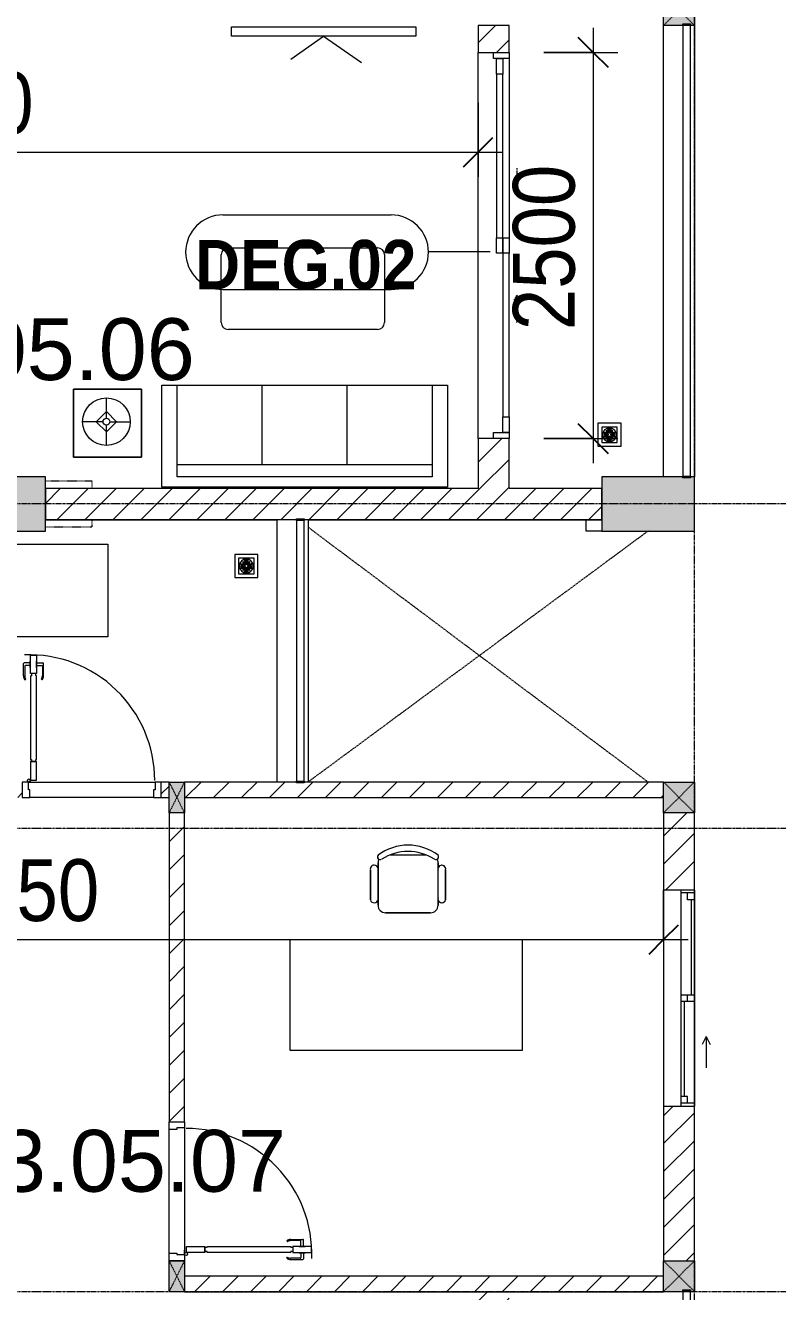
# Model space of a CAD drawing. Header units: millimetres. Extents: x 1591 to 239243, y -15958 to 82755.
# Drawn here: x 224921 to 229790, y 48437 to 56636 of the extents above; entities that cross this region are included whole.
import ezdxf

# ---------------------------------------------------------------- set-up
doc = ezdxf.new("R2010")
doc.units = ezdxf.units.MM
for name, pattern in [('Dash 1_8_', [6.35, 3.175, -3.175]), ('Dash_2_', [6, 3, -3]), ('Demolished', [7.14375, 4.7625, -2.38125]), ('Grid Line', [22.225, 12.7, -3.175, 3.175, -3.175])]:
    doc.linetypes.add(name, pattern=pattern)
for name, color, linetype, lineweight in [('0-1', 250, 'Continuous', 5), ('A-ANNO-DIMS', 211, 'Continuous', 9), ('A-ANNO-DIMS-160', 211, 'Continuous', 9), ('A-AREA', 32, 'Dash 1_8_', 9), ('A-AREA-IDEN', 2, 'Continuous', 9), ('A-DETL-DEMO', 6, 'Demolished', 9), ('A-DETL-GENF-1', 9, 'Continuous', 9), ('A-DOOR', 31, 'Continuous', 9), ('A-DOOR-1', 254, 'Continuous', 9), ('A-DOOR-2', 9, 'Continuous', 9), ('A-DOOR-FRAM', 31, 'Continuous', 9), ('A-DOOR-HDLN', 31, 'Dash_2_', 9), ('A-DOOR-IDEN', 31, 'Continuous', 9), ('A-FLOR-1', 7, 'Continuous', 9), ('A-FLOR-2', 9, 'Continuous', 9), ('A-FLOR-HRAL', 11, 'Continuous', 9), ('A-FLOR-HRAL-1', 254, 'Continuous', 9), ('A-FLOR-HRAL-2', 9, 'Continuous', 9), ('A-GLAZ', 151, 'Continuous', 9), ('A-WALL', 113, 'Continuous', 9), ('A-WALL-1', 253, 'Continuous', 18), ('A-WALL-2', 9, 'Continuous', 9), ('A-WALL-3', 113, 'Continuous', 18), ('A-WALL-PATT-1', 10, 'Continuous', 9), ('A-WALL-PATT-2', 111, 'Continuous', 9), ('G-IMPT-1', 254, 'Continuous', 9), ('I-FURN', 30, 'Continuous', 9), ('I-FURN-1', 254, 'Continuous', 9), ('M-EQPM-1', 254, 'Continuous', 9), ('S-COLS', 52, 'Continuous', 9), ('S-COLS-1', 52, 'Continuous', 5), ('S-COLS-2', 250, 'Continuous', 18), ('S-COLS-3', 7, 'Continuous', 9), ('S-COLS-4', 254, 'Continuous', 9), ('S-COLS-5', 253, 'Continuous', 18), ('S-COLS-6', 52, 'Continuous', 18), ('S-COLS-HDLN', 52, 'Dash_2_', 9), ('S-COLS-HDLN-1', 9, 'Dash_2_', 9), ('S-GRID-1', 1, 'Grid Line', 9)]:
    doc.layers.add(name, color=color, linetype=linetype, lineweight=lineweight)
doc.styles.add('Arial_9', font='arial_0.ttf', dxfattribs={"height": 400})
doc.styles.add('Arial_B_4', font='arialbd_0.ttf', dxfattribs={"width": 0.9, "height": 320})
doc.styles.add('UTM Avo', font='UTM Avo.ttf', dxfattribs={"width": 0.9, "height": 400})
doc.dimstyles.new('1_Dim_chi_tiet_2_5', dxfattribs={"dimscale": 304.8, "dimtxt": 399.720379, "dimasz": 0.629921, "dimexe": 0.524934, "dimexo": 0.0625, "dimgap": 0.052493, "dimtad": 1, "dimdec": 0, "dimrnd": 5, "dimzin": 0, "dimdsep": 46, "dimtxsty": 'UTM Avo', "dimblk1": 'OBLIQUE', "dimblk2": 'OBLIQUE', "dimsah": 1, "dimcen": 0.09, "dimdle": 0.524934, "dimazin": 0, "dimtfac": 1, "dimtdec": 4, "dimtix": 1, "dimtmove": 0, "dimatfit": 3, "dimfxl": 1.049869, "dimfxlon": 1, "dimtvp": 1, "dimtolj": 1, "dimtzin": 0, "dimarcsym": 2})
doc.dimstyles.new('1_Dim_chi_tiet_2_5_1', dxfattribs={"dimscale": 304.8, "dimtxt": 399.720379, "dimasz": 0.629921, "dimexe": 0.524934, "dimexo": 0.0625, "dimgap": 0.052493, "dimtad": 1, "dimdec": 0, "dimrnd": 5, "dimzin": 0, "dimdsep": 46, "dimtxsty": 'UTM Avo', "dimblk1": 'OBLIQUE', "dimblk2": 'OBLIQUE', "dimsah": 1, "dimcen": 0.09, "dimdle": 0.524934, "dimazin": 0, "dimtfac": 1, "dimtdec": 4, "dimtix": 1, "dimtmove": 0, "dimatfit": 3, "dimfxl": 1.049869, "dimfxlon": 1, "dimtvp": 1, "dimtolj": 1, "dimtzin": 0, "dimarcsym": 2})
pattern_1 = [(45, (0, 0), (-90.50967, 90.50967), [])]
pattern_2 = [(45, (101998.83, 0), (-90.50967, 90.50967), [])]

# ---------------------------------------------------------------- blocks, each defined once
blk = doc.blocks.new('NCV_TKTC_KET CAU_rvt-1-TKCS_MB TẦNG 5')
at = {"layer": 'S-COLS-1'}
for points in [[(123052.6, 53361.9), (123052.6, 53711.9), (122052.6, 53711.9), (122052.6, 53361.9), (122852.6, 53361.9)], [(127044.5, 53361.9), (127252.6, 53361.9), (127252.4, 53711.9), (127227.6, 53711.9), (127227.6, 53706.9), (127177.6, 53706.9), (127177.6, 53711.9), (126652.6, 53711.9), (126652.6, 53361.9)]]:
    blk.add_hatch(color=256, dxfattribs=at).paths.add_polyline_path(points)
at = {"layer": 'A-FLOR-1'}
for p, q in [((123052.6, 53435.3), (124552.6, 53435.3)), ((124752.6, 53435.3), (126652.6, 53435.3))]:
    blk.add_line(p, q, dxfattribs=at)
at = {"layer": 'S-COLS-2'}
for p, q in [((123052.6, 53711.9), (122052.6, 53711.9)), ((123052.6, 53361.9), (123052.6, 53711.9)), ((126652.6, 53711.9), (126652.6, 53361.9)), ((127177.6, 53711.9), (126652.6, 53711.9)), ((127252.6, 53711.9), (127227.6, 53711.9)), ((127252.6, 53361.9), (127252.6, 53711.9)), ((122052.6, 53361.9), (123052.6, 53361.9)), ((126652.6, 53361.9), (127252.6, 53361.9))]:
    blk.add_line(p, q, dxfattribs=at)
at = {"layer": 'S-COLS-3'}
for p, q in [((126552.6, 53361.9), (126552.6, 53435.3)), ((126652.6, 53361.9), (126552.6, 53361.9))]:
    blk.add_line(p, q, dxfattribs=at)
blk = doc.blocks.new('DOOR_CW_01 CANH MO-PANEL KINH - DIW_01-900x2200-CỬA GỖ VÂN LAMINATE-553375-TKCS_MB TẦNG 5')
at = {"layer": 'A-DETL-GENF-1'}
for p, q in [((-397, -182), (-397, -62)), ((-397, -62), (-357, -62)), ((-357, -62), (-357, -182)), ((-357, -182), (-397, -182)), ((-397, -196), (-391, -196)), ((-397, -738), (-397, -196)), ((-391, -196), (-391, -182)), ((-391, -182), (-363, -182)), ((-363, -182), (-363, -196)), ((-357, -196), (-363, -196)), ((-357, -196), (-357, -738)), ((-442, -737), (-442, -816.5)), ((-434, -799.5), (-434, -737)), ((-433.9, -711.2), (-427.3, -715.8)), ((-320.1, -711.2), (-326.7, -715.8)), ((-320, -799.5), (-320, -737)), ((-312, -737), (-312, -816.5)), ((-399, -803.5), (-430, -803.5)), ((-399, -792.2), (-399, -831.8)), ((-397, -792.2), (-399, -792.2)), ((-397, -738), (-391, -738)), ((-357, -752), (-397, -752)), ((-397, -752), (-397, -872)), ((-397, -792.2), (-397, -831.8)), ((-391, -752), (-391, -738)), ((-363, -752), (-391, -752)), ((-357, -738), (-363, -738)), ((-363, -738), (-363, -752)), ((-357, -872), (-357, -752)), ((-357, -792.2), (-357, -831.8)), ((-357, -792.2), (-355, -792.2)), ((-355, -792.2), (-355, -831.8)), ((-355, -803.5), (-324, -803.5)), ((-399, -820.5), (-438, -820.5)), ((-399, -831.8), (-397, -831.8)), ((-397, -872), (-357, -872)), ((-355, -831.8), (-357, -831.8)), ((-355, -820.5), (-316, -820.5))]:
    blk.add_line(p, q, dxfattribs=at)
blk.add_circle((-407, -60), 10, dxfattribs=at)
for centre, radius, start, end in [((-407, -60), 814, 268, 0), ((-397, -737), 45, 145, 180), ((-397, -737), 37, 145, 180), ((-357, -737), 37, 0, 35), ((-357, -737), 45, 360, 35), ((-438, -816.5), 4, 180, 270), ((-430, -799.5), 4, 180, 270), ((-324, -799.5), 4, 270, 0), ((-316, -816.5), 4, 270, 0)]:
    blk.add_arc(centre, radius, start, end, dxfattribs=at)
at = {"layer": 'A-DOOR-2'}
for p, q in [((-450, -50), (-450, 50)), ((-450, 50), (-400, 50)), ((-400, 50), (-400, 0)), ((400, 0), (400, 50)), ((400, 50), (450, 50)), ((450, 50), (450, -50)), ((-410, -50), (-450, -50)), ((-410, 0), (-410, -50)), ((-400, 0), (-410, 0)), ((-407, -50), (-382, -50)), ((410, 0), (400, 0)), ((410, -50), (410, 0)), ((450, -50), (410, -50))]:
    blk.add_line(p, q, dxfattribs=at)
blk = doc.blocks.new('BAN LV A - BAN LV A_dwg_ban hoc2-348006-TKCS_MB TẦNG 5')
at = {"layer": 'I-FURN'}
for p, q in [((145.8, 437.4), (-145.8, 437.4)), ((-243, 354.4), (-243, 162)), ((-194.4, 388.8), (-194.4, 113.4)), ((194.4, 113.4), (194.4, 388.8)), ((194.4, 351.4), (194.4, 150.8)), ((243.7, 162), (243.7, 354.4)), ((-120.5, 64.8), (120.5, 64.8))]:
    blk.add_line(p, q, dxfattribs=at)
at = {"layer": 'I-FURN', "flags": 128}
blk.add_lwpolyline([(-737.8, 610.5), (-737.8, 1330.5), (-154.9, 1330.5), (762.2, 1330.5), (762.2, 610.5)], close=True, dxfattribs=at)
at = {"layer": 'I-FURN'}
for centre, radius, start, end in [((-145.8, 388.8), 48.6, 90, 180), ((145.8, 388.8), 48.6, 360, 90), ((-218.7, 347.3), 25.3, 343.7398, 163.7398), ((219.4, 347.3), 25.3, 16.2602, 170.70537), ((-218.7, 154.9), 25.3, 163.7398, 16.2602), ((-180.2, 75.4), 17.8, 57.97259, 216.69006), ((-145.8, 113.4), 48.6, 180, 207.58444), ((0, 359.3), 318.2, 237.57575, 302.42425), ((180.2, 75.4), 17.8, 323.30994, 122.02741), ((145.8, 113.4), 48.6, 332.41556, 0), ((219.4, 154.9), 25.3, 189.29463, 16.2602), ((0, 324), 324, 233.1301, 306.8699)]:
    blk.add_arc(centre, radius, start, end, dxfattribs=at)
blk = doc.blocks.new('BAN LV A - BAN LV A_dwg-348005-TKCS_MB TẦNG 5')
at = {"extrusion": (0, 0, -1), "zscale": -1, "rotation": 180}
blk.add_blockref('BAN LV A - BAN LV A_dwg_ban hoc2-348006-TKCS_MB TẦNG 5', (-729, 1383.7), dxfattribs=at)
blk = doc.blocks.new('BAN LV A - BAN LV A-401069-TKCS_MB TẦNG 5')
at = {"layer": 'I-FURN-1'}
for p, q in [((-8.8, -53.2), (1491.2, -53.2)), ((-8.8, -773.2), (-8.8, -53.2)), ((1491.2, -53.2), (1491.2, -773.2)), ((1491.2, -773.2), (-8.8, -773.2)), ((583.2, -946.3), (874.8, -946.3)), ((486, -1221.7), (486, -1029.3)), ((534.6, -1029.3), (534.6, -994.9)), ((923.4, -994.9), (923.4, -1032.3)), ((972.7, -1029.3), (972.7, -1221.7)), ((534.6, -1270.3), (534.6, -1235.9)), ((923.4, -1232.9), (923.4, -1270.3))]:
    blk.add_line(p, q, dxfattribs=at)
for centre, radius, start, end in [((583.2, -994.9), 48.6, 90, 180), ((874.8, -994.9), 48.6, 0, 90), ((510.3, -1036.4), 25.3, 16.2602, 163.7398), ((948.4, -1036.4), 25.3, 16.2602, 170.70537), ((510.3, -1228.8), 25.3, 163.7398, 343.7398), ((948.4, -1228.8), 25.3, 189.29463, 16.2602), ((548.9, -1308.3), 17.8, 119.40397, 216.69006), ((583.2, -1270.3), 48.6, 180, 207.58444), ((874.8, -1270.3), 48.6, 332.41556, 0), ((909.2, -1308.3), 17.8, 323.30994, 60.59603), ((729, -1059.7), 324, 233.1301, 306.8699)]:
    blk.add_arc(centre, radius, start, end, dxfattribs=at)
at = {"extrusion": (0, 0, -1), "zscale": -1, "rotation": 180}
blk.add_blockref('BAN LV A - BAN LV A_dwg-348005-TKCS_MB TẦNG 5', (0, 0), dxfattribs=at)
blk = doc.blocks.new('MAY GIAT - MAY GIAT_dwg-348053-TKCS_MB TẦNG 5')
at = {"layer": 'G-IMPT-1', "flags": 128}
blk.add_lwpolyline([(5, 596.6), (5, 2.3), (605, 2.3), (605, 596.6)], close=True, dxfattribs=at)
blk = doc.blocks.new('MAY GIAT - MAY GIAT-401071-TKCS_MB TẦNG 5')
at = {"layer": 'I-FURN-1'}
for p, q in [((5, -2.3), (605, -2.3)), ((5, -596.6), (5, -2.3)), ((605, -2.3), (605, -596.6)), ((605, -596.6), (5, -596.6))]:
    blk.add_line(p, q, dxfattribs=at)
at = {"extrusion": (0, 0, -1), "zscale": -1, "rotation": 180}
blk.add_blockref('MAY GIAT - MAY GIAT_dwg-348053-TKCS_MB TẦNG 5', (0, 0), dxfattribs=at)
blk = doc.blocks.new('THU NUOC - THU NUOC-461820-TKCS_MB TẦNG 5')
at = {"layer": 'M-EQPM-1'}
for p, q in [((-66.3, 70.6), (-66.3, -79.4)), ((83.7, 70.6), (-66.3, 70.6)), ((58.7, 45.6), (-41.3, 45.6)), ((-41.3, 45.6), (-41.3, -54.4)), ((-23.3, 10.8), (40.9, 10.8)), ((40.9, 4.8), (-23.3, 4.8)), ((-11, 23.3), (28.5, 23.3)), ((28.5, 17.3), (-11, 17.3)), ((-1.1, 35.6), (18.5, 35.6)), ((18.5, 29.6), (-1.1, 29.6)), ((58.7, -54.4), (58.7, 45.6)), ((83.7, -79.4), (83.7, 70.6)), ((-66.3, -79.4), (83.7, -79.4)), ((-41.3, -54.4), (58.7, -54.4)), ((-23.3, -1.2), (0.7, -1.2)), ((0.7, -7.2), (-23.3, -7.2)), ((-23.3, -13.6), (40.9, -13.6)), ((40.9, -19.6), (-23.3, -19.6)), ((-11, -26.1), (28.5, -26.1)), ((28.5, -32.1), (-11, -32.1)), ((-1.1, -38.5), (18.5, -38.5)), ((18.5, -44.5), (-1.1, -44.5)), ((0.7, -1.2), (0.7, -7.2)), ((16.7, -1.2), (40.9, -1.2)), ((16.7, -7.2), (16.7, -1.2)), ((40.9, -7.2), (16.7, -7.2))]:
    blk.add_line(p, q, dxfattribs=at)
for centre, radius, start, end in [((8.7, -4.4), 45, 0, 180), ((8.7, -4.4), 45, 0, 180), ((-23.3, 7.8), 3, 90, 270), ((-11, 20.3), 3, 90, 270), ((-1.1, 32.6), 3, 90, 270), ((18.5, 32.6), 3, 270, 90), ((28.5, 20.3), 3, 270, 90), ((40.9, 7.8), 3, 270, 90), ((8.7, -4.4), 45, 180, 360), ((8.7, -4.4), 45, 180, 360), ((-23.3, -4.2), 3, 90, 270), ((-23.3, -16.6), 3, 90, 270), ((-11, -29.1), 3, 90, 270), ((-1.1, -41.5), 3, 90, 270), ((18.5, -41.5), 3, 270, 90), ((28.5, -29.1), 3, 270, 90), ((40.9, -4.2), 3, 270, 90), ((40.9, -16.6), 3, 270, 90)]:
    blk.add_arc(centre, radius, start, end, dxfattribs=at)
blk = doc.blocks.new('Railing - 50 x 10mm-901205-TKCS_MB TẦNG 5')
at = {"layer": 'A-FLOR-HRAL-2'}
for p, q in [((25, 5), (-25, 5)), ((-25, 5), (-25, -5)), ((25, -5), (25, 5)), ((-25, -5), (25, -5))]:
    blk.add_line(p, q, dxfattribs=at)
blk = doc.blocks.new('Railing - Railing-884429-TKCS_MB TẦNG 5')
at = {"layer": 'A-FLOR-HRAL-2'}
for p, q in [((101769.1, 44169.6), (101769.1, 42480.8)), ((101819.1, 42480.8), (101819.1, 44169.6))]:
    blk.add_line(p, q, dxfattribs=at)
at = {"extrusion": (0, 0, -1), "zscale": -1}
for p in [(-101794.1, 44174.6), (-101794.1, 42475.8)]:
    blk.add_blockref('Railing - 50 x 10mm-901205-TKCS_MB TẦNG 5', p, dxfattribs=at)
blk = doc.blocks.new('G1_SOF - BO TRU - 100x200-746114-TKCS_MB TẦNG 5')
at = {"layer": 'S-COLS'}
blk.add_hatch(color=256, dxfattribs=at).paths.add_polyline_path([(50, -100), (50, 100), (-50, 100), (-50, -100)])
at = {"layer": 'S-COLS-5'}
for p, q in [((-50, 100), (50, 100)), ((-50, -100), (-50, 100)), ((50, 100), (50, -100)), ((50, -100), (-50, -100))]:
    blk.add_line(p, q, dxfattribs=at)
at = {"layer": 'S-COLS-HDLN-1'}
for p, q in [((50, -100), (-50, 100)), ((-50, -100), (50, 100))]:
    blk.add_line(p, q, dxfattribs=at)
blk = doc.blocks.new('DOOR_CW_01 CANH MO-PANEL KINH - DIG_01-900x2200-CỬA NHÔM KÍNH-901226-TKCS_MB TẦNG 5')
at = {"layer": 'A-DETL-GENF-1'}
for p, q in [((-399, 820.5), (-438, 820.5)), ((-399, 831.8), (-397, 831.8)), ((-399, 792.2), (-399, 831.8)), ((-397, 872), (-357, 872)), ((-397, 752), (-397, 872)), ((-397, 792.2), (-397, 831.8)), ((-357, 872), (-357, 752)), ((-357, 792.2), (-357, 831.8)), ((-355, 831.8), (-357, 831.8)), ((-355, 792.2), (-355, 831.8)), ((-355, 820.5), (-316, 820.5)), ((-442, 737), (-442, 816.5)), ((-434, 799.5), (-434, 737)), ((-399, 803.5), (-430, 803.5)), ((-397, 792.2), (-399, 792.2)), ((-357, 752), (-397, 752)), ((-397, 738), (-391, 738)), ((-397, 738), (-397, 196)), ((-363, 752), (-391, 752)), ((-391, 752), (-391, 738)), ((-363, 738), (-363, 752)), ((-357, 738), (-363, 738)), ((-357, 792.2), (-355, 792.2)), ((-357, 196), (-357, 738)), ((-355, 803.5), (-324, 803.5)), ((-320, 799.5), (-320, 737)), ((-312, 737), (-312, 816.5)), ((-433.9, 711.2), (-427.3, 715.8)), ((-320.1, 711.2), (-326.7, 715.8)), ((-397, 196), (-391, 196)), ((-357, 182), (-397, 182)), ((-397, 182), (-397, 62)), ((-391, 196), (-391, 182)), ((-391, 182), (-363, 182)), ((-357, 196), (-363, 196)), ((-363, 182), (-363, 196)), ((-357, 62), (-357, 182)), ((-397, 62), (-357, 62))]:
    blk.add_line(p, q, dxfattribs=at)
blk.add_circle((-407, 60), 10, dxfattribs=at)
for centre, radius, start, end in [((-438, 816.5), 4, 90, 180), ((-407, 60), 814, 360, 92), ((-316, 816.5), 4, 0, 90), ((-430, 799.5), 4, 90, 180), ((-324, 799.5), 4, 360, 90), ((-397, 737), 45, 180, 215), ((-397, 737), 37, 180, 215), ((-357, 737), 37, 325, 0), ((-357, 737), 45, 325, 0)]:
    blk.add_arc(centre, radius, start, end, dxfattribs=at)
at = {"layer": 'A-DOOR-2'}
for p, q in [((-410, 50), (-450, 50)), ((-450, 50), (-450, -50)), ((-410, 0), (-410, 50)), ((-400, 0), (-410, 0)), ((-407, 50), (-382, 50)), ((-400, -50), (-400, 0)), ((410, 0), (400, 0)), ((400, 0), (400, -50)), ((450, 50), (410, 50)), ((410, 50), (410, 0)), ((450, -50), (450, 50)), ((-450, -50), (-400, -50)), ((400, -50), (450, -50))]:
    blk.add_line(p, q, dxfattribs=at)
blk = doc.blocks.new('LOBBY_SOFA_1 - LOBBY_SOFA_1-901228-TKCS_MB TẦNG 5')
at = {"layer": 'I-FURN'}
for p, q in [((-2172.3, 1064.5), (-2172.3, 1504.5)), ((-2128.3, 1548.5), (-1160.3, 1548.5)), ((-1116.3, 1504.5), (-1116.3, 1064.5)), ((-1160.3, 1020.5), (-2128.3, 1020.5)), ((-2556, 660), (-708, 660)), ((-2556, 0), (-2556, 660)), ((-2457, 66), (-2457, 660)), ((-1907, 143), (-1907, 660)), ((-1357, 143), (-1357, 660)), ((-807, 660), (-807, 66)), ((-708, 660), (-708, 0)), ((-2688.2, 633.5), (-3128.2, 633.5)), ((-3128.2, 633.5), (-3128.2, 193.5)), ((-2915.4, 445), (-2915.4, 577)), ((-2688.2, 193.5), (-2688.2, 633.5)), ((-2937.4, 423), (-3069.4, 423)), ((-2981.4, 423), (-2915.4, 489)), ((-2915.4, 357), (-2981.4, 423)), ((-2915.4, 489), (-2849.4, 423)), ((-2849.4, 423), (-2915.4, 357)), ((-2893.4, 423), (-2761.4, 423)), ((-2915.4, 269), (-2915.4, 401)), ((-3128.2, 193.5), (-2688.2, 193.5)), ((-807, 143), (-2457, 143)), ((-708, 0), (-2556, 0)), ((-807, 66), (-2457, 66))]:
    blk.add_line(p, q, dxfattribs=at)
for radius in [154, 22]:
    blk.add_circle((-2915.4, 423), radius, dxfattribs=at)
for centre, start, end in [((-2128.3, 1504.5), 90, 180), ((-1160.3, 1504.5), 0, 90), ((-2128.3, 1064.5), 180, 270), ((-1160.3, 1064.5), 270, 0)]:
    blk.add_arc(centre, 44, start, end, dxfattribs=at)
at = {"layer": 'I-FURN-1'}
for p, q in [((-2172.3, 1064.5), (-2172.3, 1504.5)), ((-2128.3, 1548.5), (-1160.3, 1548.5)), ((-1116.3, 1504.5), (-1116.3, 1064.5)), ((-1160.3, 1020.5), (-2128.3, 1020.5)), ((-2556, 660), (-708, 660)), ((-2556, 0), (-2556, 660)), ((-708, 660), (-708, 0)), ((-3128.2, 633.5), (-2688.2, 633.5)), ((-3128.2, 193.5), (-3128.2, 633.5)), ((-2688.2, 633.5), (-2688.2, 193.5)), ((-2688.2, 193.5), (-3128.2, 193.5)), ((-708, 0), (-2556, 0))]:
    blk.add_line(p, q, dxfattribs=at)
for centre, start, end in [((-2128.3, 1504.5), 90, 180), ((-1160.3, 1504.5), 0, 90), ((-2128.3, 1064.5), 180, 270), ((-1160.3, 1064.5), 270, 0)]:
    blk.add_arc(centre, 44, start, end, dxfattribs=at)
blk = doc.blocks.new('KE TIVI-2 - KE TIVI-2-901222-TKCS_MB TẦNG 5')
at = {"layer": 'I-FURN-1'}
for p, q in [((0, 60), (-245.7, 232.1)), ((213, 209.1), (0, 60)), ((-595.6, 60), (595.6, 60)), ((-595.6, 0), (-595.6, 60)), ((595.6, 0), (-595.6, 0)), ((595.6, 60), (595.6, 0))]:
    blk.add_line(p, q, dxfattribs=at)
blk = doc.blocks.new('NCV_TKTC_TANG 5_rvt-1-TKCS_MB TẦNG 5')
at = {"layer": 'A-WALL-PATT-1'}
h = blk.add_hatch(dxfattribs=at)
h.set_pattern_fill('FP_1', color=256, style=0, pattern_type=2)
h.set_pattern_definition(pattern_1)
h.paths.add_polyline_path([(123820.4, 51636.9), (123852.6, 51637.6), (123852.6, 51736.9), (123802.6, 51736.9), (123802.6, 51636.9)])
h.paths.add_polyline_path([(122869.2, 51636.9), (122902.6, 51636.9), (122902.6, 51736.9), (122852.6, 51736.9), (122852.6, 51636.9)])
h = blk.add_hatch(dxfattribs=at)
h.set_pattern_fill('FP_1', color=256, style=0, pattern_type=2)
h.set_pattern_definition(pattern_1)
h.paths.add_polyline_path([(126885.8, 51636.9), (127052.6, 51636.9), (127052.6, 51736.9), (124727.6, 51736.9), (124727.6, 51731.5), (124677.6, 51731.5), (124677.6, 51736.9), (123952.6, 51736.9), (123952.6, 51636.9), (125432.4, 51636.9)])
h = blk.add_hatch(dxfattribs=at)
h.set_pattern_fill('FP_1', color=256, style=0, pattern_type=2)
h.set_pattern_definition(pattern_1)
h.paths.add_polyline_path([(123952.6, 49537.3), (123952.6, 51536.5), (123852.6, 51536.5), (123852.6, 49537.3), (123902.6, 49537.3)])
h = blk.add_hatch(dxfattribs=at)
h.set_pattern_fill('FP_1', color=256, style=0, pattern_type=2)
h.set_pattern_definition(pattern_1)
h.paths.add_polyline_path([(127052.6, 48436.9), (127052.6, 48536.9), (123952.6, 48536.9), (123952.6, 48436.9), (125852.6, 48436.9)])
at = {"layer": 'A-FLOR-2'}
for p, q in [((125852.6, 53960.3), (125852.6, 56460.3)), ((123752.6, 51636.9), (122952.6, 51636.9)), ((123852.6, 48687.3), (123852.6, 49487.3)), ((123952.6, 49497.3), (123952.6, 48677.3))]:
    blk.add_line(p, q, dxfattribs=at)
at = {"layer": 'A-WALL-1'}
for p, q in [((123852.6, 51736.9), (123802.6, 51736.9)), ((124677.6, 51736.9), (123952.6, 51736.9)), ((127052.6, 51736.9), (124727.6, 51736.9)), ((123802.6, 51636.9), (123852.6, 51636.9)), ((123952.6, 51636.9), (127052.6, 51636.9)), ((123852.6, 51536.5), (123852.6, 49537.3)), ((123952.6, 51536.5), (123852.6, 51536.5)), ((123952.6, 49537.3), (123952.6, 51536.5)), ((127052.6, 48536.9), (123952.6, 48536.9)), ((123952.6, 48436.9), (127052.6, 48436.9))]:
    blk.add_line(p, q, dxfattribs=at)
at = {"layer": 'A-WALL-2'}
for p, q in [((124552.6, 51736.9), (124552.6, 53436.9)), ((124752.6, 53436.9), (124752.6, 51736.9)), ((122942.6, 51736.9), (123762.6, 51736.9)), ((123752.6, 51636.9), (122952.6, 51636.9)), ((123852.6, 48687.3), (123852.6, 49487.3)), ((123952.6, 49497.3), (123952.6, 48677.3))]:
    blk.add_line(p, q, dxfattribs=at)
at = {"layer": 'A-DOOR-1'}
blk.add_blockref('DOOR_CW_01 CANH MO-PANEL KINH - DIG_01-900x2200-CỬA NHÔM KÍNH-901226-TKCS_MB TẦNG 5', (123352.6, 51686.9), dxfattribs=at)
at = {"layer": 'A-DOOR-1', "rotation": 90.00000000000074}
blk.add_blockref('DOOR_CW_01 CANH MO-PANEL KINH - DIW_01-900x2200-CỬA GỖ VÂN LAMINATE-553375-TKCS_MB TẦNG 5', (123902.6, 49087.3), dxfattribs=at)
at = {"layer": 'A-FLOR-HRAL-1'}
blk.add_blockref('Railing - Railing-884429-TKCS_MB TẦNG 5', (22908.5, 9260.7), dxfattribs=at)
at = {"layer": 'I-FURN-1'}
for name, p, rotation in [('KE TIVI-2 - KE TIVI-2-901222-TKCS_MB TẦNG 5', (124852.9, 56626.9), 180), ('MAY GIAT - MAY GIAT-401071-TKCS_MB TẦNG 5', (122860.3, 52671.5), 90.00000000000092), ('BAN LV A - BAN LV A-401069-TKCS_MB TẦNG 5', (126128.2, 49944.2), 180)]:
    blk.add_blockref(name, p, dxfattribs=dict(at, rotation=rotation))
blk.add_blockref('LOBBY_SOFA_1 - LOBBY_SOFA_1-901228-TKCS_MB TẦNG 5', (126362.6, 53646.9), dxfattribs=at)
at = {"layer": 'M-EQPM-1', "rotation": 180}
for p in [(126711.3, 53980.9), (124361.2, 53130.9)]:
    blk.add_blockref('THU NUOC - THU NUOC-461820-TKCS_MB TẦNG 5', p, dxfattribs=at)
at = {"layer": 'S-COLS-4', "rotation": 180}
for p in [(123902.6, 51636.9), (123902.6, 48536.9)]:
    blk.add_blockref('G1_SOF - BO TRU - 100x200-746114-TKCS_MB TẦNG 5', p, dxfattribs=at)
blk = doc.blocks.new('G1_SOF - BO TRU - 200x200-3055084-TKCS_MB TẦNG 5')
at = {"layer": 'S-COLS'}
blk.add_hatch(color=256, dxfattribs=at).paths.add_polyline_path([(8.4, 100), (-100, 100), (-100, -100), (100, -100), (100, 100)])
at = {"layer": 'S-COLS-6'}
for p, q in [((-100, 100), (100, 100)), ((-100, -100), (-100, 100)), ((100, 100), (100, -100)), ((100, -100), (-100, -100))]:
    blk.add_line(p, q, dxfattribs=at)
at = {"layer": 'S-COLS-HDLN'}
for p, q in [((100, -100), (-100, 100)), ((-100, -100), (100, 100))]:
    blk.add_line(p, q, dxfattribs=at)
blk = doc.blocks.new('1_FAMILY RVT - W01-WxH 1400x1400xmm-389822-TKCS_MB TẦNG 5')
at = {"layer": 'A-GLAZ'}
for p, q in [((248.4, 172.39), (299.2, 197.79)), ((248.4, 172.39), (299.2, 146.99)), ((248.4, 172.39), (451.6, 172.39)), ((-700, 96.19), (-700, -103.81)), ((700, 96.19), (-700, 96.19)), ((-700, 96.19), (-636.5, 96.19)), ((-680.95, 96.19), (-680.95, 7.29)), ((-636.5, 96.19), (-22.225, 96.19)), ((-636.5, 96.19), (-636.5, 51.74)), ((-22.225, 7.29), (-22.225, 96.19)), ((-22.225, 96.19), (22.225, 96.19)), ((22.225, 96.19), (680.95, 96.19)), ((22.225, 96.19), (22.225, 7.29)), ((680.95, 96.19), (700, 96.19)), ((680.95, 96.19), (680.95, 7.29)), ((700, -103.81), (700, 96.19)), ((-700, 7.29), (-680.95, 7.29)), ((-636.5, 51.74), (-680.95, 51.74)), ((-680.95, 7.29), (-22.225, 7.29)), ((-636.5, 73.965), (-22.225, 73.965)), ((22.225, 51.74), (-22.225, 51.74)), ((-22.225, 7.29), (22.225, 7.29)), ((22.225, 29.515), (636.5, 29.515)), ((22.225, 7.29), (636.5, 7.29)), ((636.5, 51.74), (636.5, 7.29)), ((680.95, 51.74), (636.5, 51.74)), ((636.5, 7.29), (700, 7.29)), ((-700, -103.81), (700, -103.81))]:
    blk.add_line(p, q, dxfattribs=at)
blk = doc.blocks.new('Railing - 50 x 10mm-1251311-TKCS_MB TẦNG 5')
at = {"layer": 'A-FLOR-HRAL'}
for p, q in [((25, 5), (-25, 5)), ((-25, 5), (-25, -5)), ((25, -5), (25, 5)), ((-25, -5), (25, -5))]:
    blk.add_line(p, q, dxfattribs=at)
blk = doc.blocks.new('Railing - Railing-3262888-TKCS_MB TẦNG 5')
at = {"layer": 'A-FLOR-HRAL'}
for p, q in [((127177.6, 56635.3), (127177.6, 53716.9)), ((127227.6, 53716.9), (127227.6, 56635.3))]:
    blk.add_line(p, q, dxfattribs=at)
at = {"extrusion": (0, 0, -1), "zscale": -1}
for p in [(-127202.6, 56641.5), (-127202.6, 53711.9)]:
    blk.add_blockref('Railing - 50 x 10mm-1251311-TKCS_MB TẦNG 5', p, dxfattribs=at)
blk = doc.blocks.new('Railing - Railing-3262905-TKCS_MB TẦNG 5')
at = {"layer": 'A-FLOR-HRAL'}
for p, q in [((127177.6, 48436.9), (127177.6, 45516.9)), ((127227.6, 45516.9), (127227.6, 48436.9))]:
    blk.add_line(p, q, dxfattribs=at)
at = {"extrusion": (0, 0, -1), "zscale": -1}
for p in [(-127202.6, 48444.5), (-127202.6, 45511.9)]:
    blk.add_blockref('Railing - 50 x 10mm-1251311-TKCS_MB TẦNG 5', p, dxfattribs=at)
blk = doc.blocks.new('DEG_02-DEG_03 - DEG_02-2500x2400mm-CỬA ĐI 02 CÁNH TRƯỢT-841416-TKCS_MB TẦNG 5')
at = {"layer": 'A-DOOR'}
for p, q in [((-1210, -100), (-1210, -60)), ((-1210, -60), (-1110, -60)), ((-1110, -60), (-1110, -100)), ((-50, -60), (-1110, -60)), ((-50, -60), (-50, -20)), ((-50, -20), (50, -20)), ((50, -60), (-50, -60)), ((-50, -100), (-50, -60)), ((-50, -60), (50, -60)), ((50, -20), (50, -60)), ((1110, -20), (50, -20)), ((50, -60), (1110, -60)), ((50, -60), (50, -100)), ((1110, -60), (1110, -20)), ((1110, -20), (1210, -20)), ((1210, -60), (1110, -60)), ((1210, -20), (1210, -60)), ((-1110, -100), (-1210, -100)), ((-1110, -100), (-50, -100)), ((50, -100), (-50, -100))]:
    blk.add_line(p, q, dxfattribs=at)
at = {"layer": 'A-DOOR-FRAM'}
for p, q in [((-1250, 0), (-1210, 0)), ((-1250, -100), (-1250, 0)), ((-1210, 0), (-1210, -100)), ((1210, -100), (1210, 0)), ((1210, 0), (1250, 0)), ((1250, 0), (1250, -100)), ((-1210, -100), (-1250, -100)), ((1250, -100), (1210, -100))]:
    blk.add_line(p, q, dxfattribs=at)
at = {"layer": 'A-DOOR-HDLN'}
for p, q in [((-500.4, -151.1), (-320.4, -151.1)), ((-320.4, -151.1), (-355, -131.1)), ((-320.4, -151.1), (-355, -171.1)), ((320.4, -151.1), (355, -131.1)), ((320.4, -151.1), (355, -171.1)), ((500.4, -151.1), (320.4, -151.1))]:
    blk.add_line(p, q, dxfattribs=at)
blk = doc.blocks.new('DIMBLOCK76-TKCS_MB TẦNG 5')
at = {"layer": 'A-ANNO-DIMS-160'}
for p, q in [((221051.3, 56134.5), (221051.3, 55654.5)), ((221051.3, 55814.5), (221051.3, 56134.5)), ((227851.4, 56134.5), (227851.4, 55654.5)), ((227851.4, 55814.5), (227851.4, 56134.5)), ((220891.3, 55814.5), (228011.4, 55814.5))]:
    blk.add_line(p, q, dxfattribs=at)
at = {"layer": 'A-ANNO-DIMS-160', "lineweight": 25}
for p, q in [((221051.3, 55814.5), (221147.3, 55910.5)), ((227851.4, 55814.5), (227947.4, 55910.5)), ((221051.3, 55814.5), (220955.3, 55718.5)), ((227851.4, 55814.5), (227755.4, 55718.5))]:
    blk.add_line(p, q, dxfattribs=at)
at = {"layer": 'A-ANNO-DIMS-160', "color": 0, "insert": (223903.6, 56334.2), "char_height": 400, "width": 1314.636, "attachment_point": 1, "line_spacing_factor": 1.110334, "style": 'UTM Avo'}
blk.add_mtext('6800', dxfattribs=at)
blk = doc.blocks.new('_Oblique')
at = {"color": 0, "linetype": 'ByBlock', "lineweight": -2}
blk.add_line((-0.5, -0.5), (0.5, 0.5), dxfattribs=at)
blk = doc.blocks.new('DIMBLOCK203-TKCS_MB TẦNG 5')
at = {"layer": 'A-ANNO-DIMS-160'}
for p, q in [((228595.9, 56620.3), (228595.9, 53800.3)), ((228275.9, 56460.3), (228755.9, 56460.3)), ((228595.9, 56460.3), (228275.9, 56460.3)), ((228275.9, 53960.3), (228755.9, 53960.3)), ((228595.9, 53960.3), (228275.9, 53960.3))]:
    blk.add_line(p, q, dxfattribs=at)
at = {"layer": 'A-ANNO-DIMS-160', "lineweight": 25}
for p, q in [((228595.9, 56460.3), (228499.9, 56556.3)), ((228595.9, 56460.3), (228691.9, 56364.3)), ((228595.9, 53960.3), (228499.9, 54056.3)), ((228595.9, 53960.3), (228691.9, 53864.3))]:
    blk.add_line(p, q, dxfattribs=at)
at = {"layer": 'A-ANNO-DIMS-160', "color": 0, "insert": (228076.3, 54662.5), "char_height": 400, "width": 1314.636, "attachment_point": 1, "rotation": 90, "line_spacing_factor": 1.110334, "style": 'UTM Avo'}
blk.add_mtext('2500', dxfattribs=at)
blk = doc.blocks.new('STN_Door Tag - STN_Door Tag-1788670-TKCS_MB TẦNG 5')
at = {"layer": 'A-DOOR-IDEN'}
for p, q in [((-3.37, 1.495), (3.431, 1.495)), ((-3.37, -1.524), (3.431, -1.524))]:
    blk.add_line(p, q, dxfattribs=at)
for centre, start, end in [((-3.37, -0.015), 90, 270), ((3.431, -0.015), 270, 90)]:
    blk.add_arc(centre, 1.509, start, end, dxfattribs=at)
blk = doc.blocks.new('DIMBLOCK317-TKCS_MB TẦNG 5')
at = {"layer": 'A-ANNO-DIMS-160'}
for p, q in [((220701.4, 51037.1), (220701.4, 50557.1)), ((220701.4, 50717.1), (220701.4, 51037.1)), ((229051.4, 51037.1), (229051.4, 50557.1)), ((229051.4, 50717.1), (229051.4, 51037.1)), ((220541.4, 50717.1), (229211.4, 50717.1))]:
    blk.add_line(p, q, dxfattribs=at)
at = {"layer": 'A-ANNO-DIMS-160', "lineweight": 25}
for p, q in [((220701.4, 50717.1), (220797.4, 50813.1)), ((229051.4, 50717.1), (229147.4, 50813.1)), ((220701.4, 50717.1), (220605.4, 50621.1)), ((229051.4, 50717.1), (228955.4, 50621.1))]:
    blk.add_line(p, q, dxfattribs=at)
at = {"layer": 'A-ANNO-DIMS-160', "color": 0, "insert": (224328.6, 51236.8), "char_height": 400, "width": 1314.636, "attachment_point": 1, "line_spacing_factor": 1.110334, "style": 'UTM Avo'}
blk.add_mtext('8350', dxfattribs=at)

msp = doc.modelspace()

# ---------------------------------------------------------------- hatches: boundary and pattern name
at = {"layer": 'A-WALL-PATT-2'}
h = msp.add_hatch(dxfattribs=at)
h.set_pattern_fill('FP_1', color=256, style=0, pattern_type=2)
h.set_pattern_definition(pattern_2)
h.paths.add_polyline_path([(227851.4, 53636.9), (228051.4, 53636.9), (228051.4, 53960.3), (227851.4, 53960.3), (227851.4, 53703.6)])
h.paths.add_polyline_path([(227951.4, 56460.3), (228051.4, 56460.3), (228051.4, 56635.3), (227851.4, 56635.3), (227851.4, 56460.3)])
h = msp.add_hatch(dxfattribs=at)
h.set_pattern_fill('FP_1', color=256, style=0, pattern_type=2)
h.set_pattern_definition(pattern_2)
h.paths.add_polyline_path([(228651.4, 53436.9), (228651.4, 53636.9), (225051.4, 53636.9), (225051.4, 53436.9), (226676.4, 53436.9), (226676.4, 53440.3), (226726.4, 53440.3), (226726.4, 53436.9), (228237.3, 53436.9)])
h = msp.add_hatch(dxfattribs=at)
h.set_pattern_fill('FP_1', color=256, style=0, pattern_type=2)
h.set_pattern_definition(pattern_2)
h.paths.add_polyline_path([(229051.4, 48636.9), (229251.4, 48636.9), (229251.3, 49637.4), (229051.4, 49637.4), (229051.4, 49013.8)])
h.paths.add_polyline_path([(229251.3, 51037.4), (229251.4, 51037.4), (229251.3, 51536.9), (229051.4, 51536.9), (229051.4, 51037.4)])
h = msp.add_hatch(dxfattribs=at)
h.set_pattern_fill('FP_1', color=256, style=0, pattern_type=2)
h.set_pattern_definition(pattern_2)
h.paths.add_polyline_path([(227851.4, 45436.9), (228051.4, 45436.9), (228051.4, 45761.9), (227851.4, 45761.9), (227851.4, 45503.6)])
h.paths.add_polyline_path([(227951.4, 48261.9), (228051.4, 48261.9), (228051.4, 48436.9), (227851.4, 48436.9), (227851.4, 48261.9)])

# ---------------------------------------------------------------- linework, layer by layer
at = {"layer": 'A-AREA'}
for p, q in [((225051.4, 53686.9), (225351.4, 53686.9)), ((225351.4, 53686.9), (225351.4, 53636.9)), ((225351.4, 53386.9), (225051.4, 53386.9)), ((225351.4, 53436.9), (225351.4, 53386.9))]:
    msp.add_line(p, q, dxfattribs=at)
at = {"layer": 'A-DETL-DEMO'}
for p, q in [((226751.3, 53386.9), (228951.3, 51736.9)), ((228951.4, 53361.9), (226751.3, 51736.9))]:
    msp.add_line(p, q, dxfattribs=at)
at = {"layer": 'A-DOOR-IDEN'}
msp.add_line((227929.7, 55169.1), (227529.9, 55169.1), dxfattribs=at)
at = {"layer": 'A-WALL'}
for p, q in [((229051.4, 53711.9), (229051.4, 56635.3)), ((229251.4, 56635.3), (229251.4, 53711.9)), ((227851.4, 53960.3), (227851.4, 56460.3)), ((228051.4, 56420.3), (228051.4, 55260.3))]:
    msp.add_line(p, q, dxfattribs=at)
at = {"layer": 'A-WALL-3'}
for p, q in [((228051.4, 56635.3), (227851.4, 56635.3)), ((227851.4, 56635.3), (227851.4, 56460.3)), ((228051.4, 56460.3), (228051.4, 56635.3)), ((227851.4, 56460.3), (227951.4, 56460.3)), ((227951.4, 53960.3), (227851.4, 53960.3)), ((227851.4, 53960.3), (227851.4, 53636.9)), ((228051.4, 53636.9), (228051.4, 53960.3)), ((227851.4, 53636.9), (225051.4, 53636.9)), ((225051.4, 53636.9), (225051.4, 53436.9)), ((228651.4, 53636.9), (228051.4, 53636.9)), ((228651.4, 53436.9), (228651.4, 53636.9)), ((225051.4, 53436.9), (226676.4, 53436.9)), ((226726.4, 53436.9), (228651.4, 53436.9)), ((229051.4, 51536.9), (229051.4, 51037.4)), ((229251.4, 51037.4), (229251.4, 51536.9)), ((229051.4, 49637.4), (229051.4, 48636.9)), ((229251.4, 48636.9), (229251.4, 49637.4))]:
    msp.add_line(p, q, dxfattribs=at)
at = {"layer": 'S-GRID-1'}
for p, q in [((229251.4, 19118.3), (229251.4, 76659.6)), ((229978.4, 53536.9), (136410.9, 53536.9)), ((229978.4, 51436.9), (136410.9, 51436.9)), ((229978.4, 48436.9), (136410.9, 48436.9))]:
    msp.add_line(p, q, dxfattribs=at)

# ---------------------------------------------------------------- block references
at = {"layer": '0-1'}
for name in ['NCV_TKTC_KET CAU_rvt-1-TKCS_MB TẦNG 5', 'NCV_TKTC_TANG 5_rvt-1-TKCS_MB TẦNG 5']:
    msp.add_blockref(name, (101998.8, 0), dxfattribs=at)
at = {"layer": 'A-DOOR', "rotation": 90.0000000000001}
msp.add_blockref('DEG_02-DEG_03 - DEG_02-2500x2400mm-CỬA ĐI 02 CÁNH TRƯỢT-841416-TKCS_MB TẦNG 5', (227951.4, 55210.3), dxfattribs=at)
at = {"layer": 'A-DOOR-IDEN', "xscale": 159.9999999999999, "yscale": 159.9999999999999, "zscale": 159.9999999999999}
msp.add_blockref('STN_Door Tag - STN_Door Tag-1788670-TKCS_MB TẦNG 5', (226739.5, 55169.8), dxfattribs=at)
at = {"layer": 'A-FLOR-HRAL'}
for name in ['Railing - Railing-3262888-TKCS_MB TẦNG 5', 'Railing - Railing-3262905-TKCS_MB TẦNG 5']:
    msp.add_blockref(name, (101998.8, 0), dxfattribs=at)
at = {"layer": 'A-GLAZ', "rotation": 270}
msp.add_blockref('1_FAMILY RVT - W01-WxH 1400x1400xmm-389822-TKCS_MB TẦNG 5', (229155.2, 50337.4), dxfattribs=at)
at = {"layer": 'S-COLS', "rotation": 180}
for p in [(229151.4, 56735.3), (229151.4, 51636.9), (229151.4, 48536.9)]:
    msp.add_blockref('G1_SOF - BO TRU - 200x200-3055084-TKCS_MB TẦNG 5', p, dxfattribs=at)

# ---------------------------------------------------------------- texts
at = {"layer": 'A-AREA-IDEN', "char_height": 400, "width": 2233.6, "attachment_point": 8, "line_spacing_factor": 0.936439, "style": 'Arial_9'}
for s, insert in [('\\pt8,16,24,32,40,48,56,64,72,80,88,96,104,112,120,128,136,144,152,160,168,176,184,192,200,208,216,224,232,240,248,256;A3.05.06', (224899.4, 54333.7)), ('\\pt8,16,24,32,40,48,56,64,72,80,88,96,104,112,120,128,136,144,152,160,168,176,184,192,200,208,216,224,232,240,248,256;A3.05.07', (225489.5, 49078.4))]:
    msp.add_mtext(s, dxfattribs=dict(at, insert=insert))
at = {"layer": 'A-DOOR-IDEN', "insert": (226736.2, 55084.5), "char_height": 320, "width": 1467.36, "attachment_point": 5, "line_spacing_factor": 0.936439, "style": 'Arial_B_4'}
msp.add_mtext('\\pt7.2,14.4,21.6,28.8,36,43.2,50.4,57.6,64.8,72,79.2,86.4,93.6,100.8,108,115.2,122.4,129.6,136.8,144,151.2,158.4,165.6,172.8,180,187.2,194.4,201.6,208.8,216,223.2,230.4;DEG.02', dxfattribs=at)

# ---------------------------------------------------------------- dimensions: what is measured, and where the dimension line sits
at = {"layer": 'A-ANNO-DIMS'}
dim = msp.add_linear_dim(base=(228595.9, 53960.3), p1=(228275.9, 56460.3), p2=(228275.9, 53960.3), angle=90, dimstyle='1_Dim_chi_tiet_2_5', override={"dimpost": '<>', "dimfxl": 2500}, dxfattribs=at)
dim.commit()
dim.dimension.update_dxf_attribs({"geometry": 'DIMBLOCK203-TKCS_MB TẦNG 5', "text_midpoint": (228372.9, 55210.3)})
for base, p1, p2, dimstyle, override, picture, middle in [((227851.4, 55814.5), (221051.3, 56134.5), (227851.4, 56134.5), '1_Dim_chi_tiet_2_5', {"dimpost": '<>', "dimfxl": 6800.071331}, 'DIMBLOCK76-TKCS_MB TẦNG 5', (224451.4, 56037.5)), ((229051.4, 50717.1), (220701.4, 51037.1), (229051.4, 51037.1), '1_Dim_chi_tiet_2_5_1', {"dimpost": '<>', "dimfxl": 8350}, 'DIMBLOCK317-TKCS_MB TẦNG 5', (224876.4, 50940.1))]:
    dim = msp.add_linear_dim(base=base, p1=p1, p2=p2, dimstyle=dimstyle, override=override, dxfattribs=at)
    dim.commit()
    dim.dimension.update_dxf_attribs({"geometry": picture, "text_midpoint": middle})

doc.saveas('drawing.dxf')
